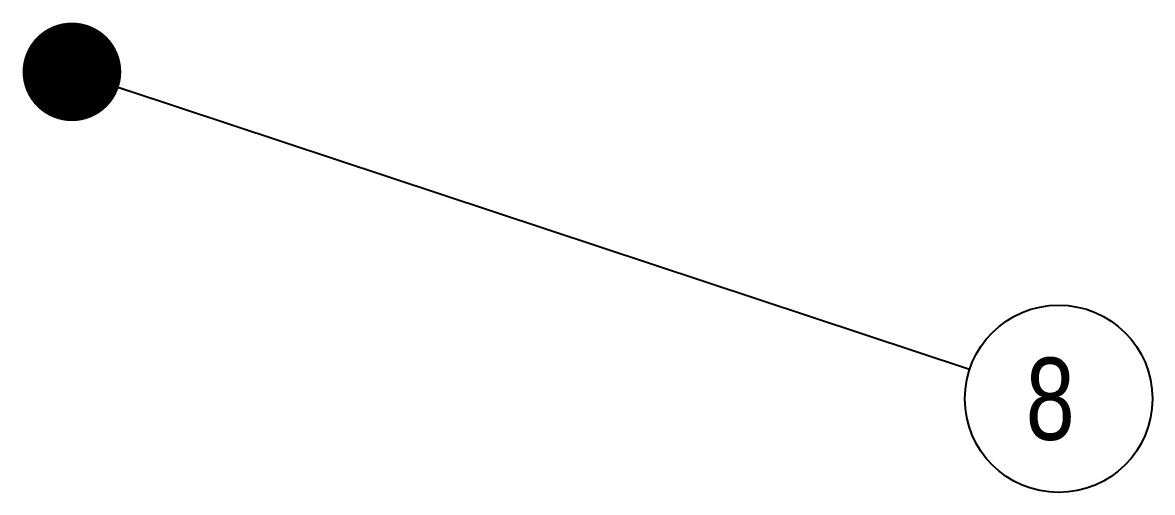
# Model space of a CAD drawing. Header units: millimetres. Extents: x 0 to 841, y 0 to 594.
# Drawn here: x 559.61 to 593.96, y 224.83 to 239.13 of the extents above; entities that cross this region are included whole.
import ezdxf

# ---------------------------------------------------------------- set-up
doc = ezdxf.new("R2010")
doc.units = ezdxf.units.MM
doc.header["$LTSCALE"] = 46.255
doc.layers.get('0').update_dxf_attribs({"linetype": 'CONTINUOUS'})
doc.styles.get("Standard").update_dxf_attribs({"font": 'txt', "width": 0.8})
doc.dimstyles.get("Standard").update_dxf_attribs({"dimtxt": 2.5, "dimasz": 3, "dimexe": 1.5, "dimexo": 1.2, "dimtad": 1, "dimdsep": 46, "dimtxsty": 'STANDARD', "dimblk": '_FILLED', "dimblk1": '_FILLED', "dimblk2": '_FILLED', "dimcen": 0.09, "dimazin": 2, "dimtol": 1, "dimtp": 0.01, "dimtm": 0.01, "dimtfac": 1, "dimtofl": 0, "dimtmove": 0, "dimatfit": 3, "dimldrblk": '_FILLED', "dimfxl": 1, "dimtolj": 1, "dimarcsym": 0})

# ---------------------------------------------------------------- blocks, each defined once
blk = doc.blocks.new('_FILLED')
at = {"color": 0, "linetype": 'BYBLOCK'}
blk.add_solid([(0, 0), (-1, 0.167), (-1, -0.167)], dxfattribs=at)
blk = doc.blocks.new('BALLOON_BL13', base_point=(591.112, 227.682))
at = {"color": 7, "linetype": 'CONTINUOUS'}
blk.add_circle((591.112, 227.682), 2.851, dxfattribs=at)
at = {"color": 7, "linetype": 'CONTINUOUS', "insert": (590.112, 228.932), "char_height": 2.5, "width": 2, "attachment_point": 1, "line_spacing_factor": 0.9}
blk.add_mtext('8', dxfattribs=at)

msp = doc.modelspace()

# ---------------------------------------------------------------- block references
at = {"color": 7, "linetype": 'CONTINUOUS'}
msp.add_blockref('BALLOON_BL13', (591.112, 227.682), dxfattribs=at)

# ---------------------------------------------------------------- leaders
msp.add_leader([(561.108, 237.633), (588.406, 228.58)], dimstyle='STANDARD', override={"dimtad": 0, "dimldrblk": 'DOT'}, dxfattribs=at)

doc.saveas('drawing.dxf')
